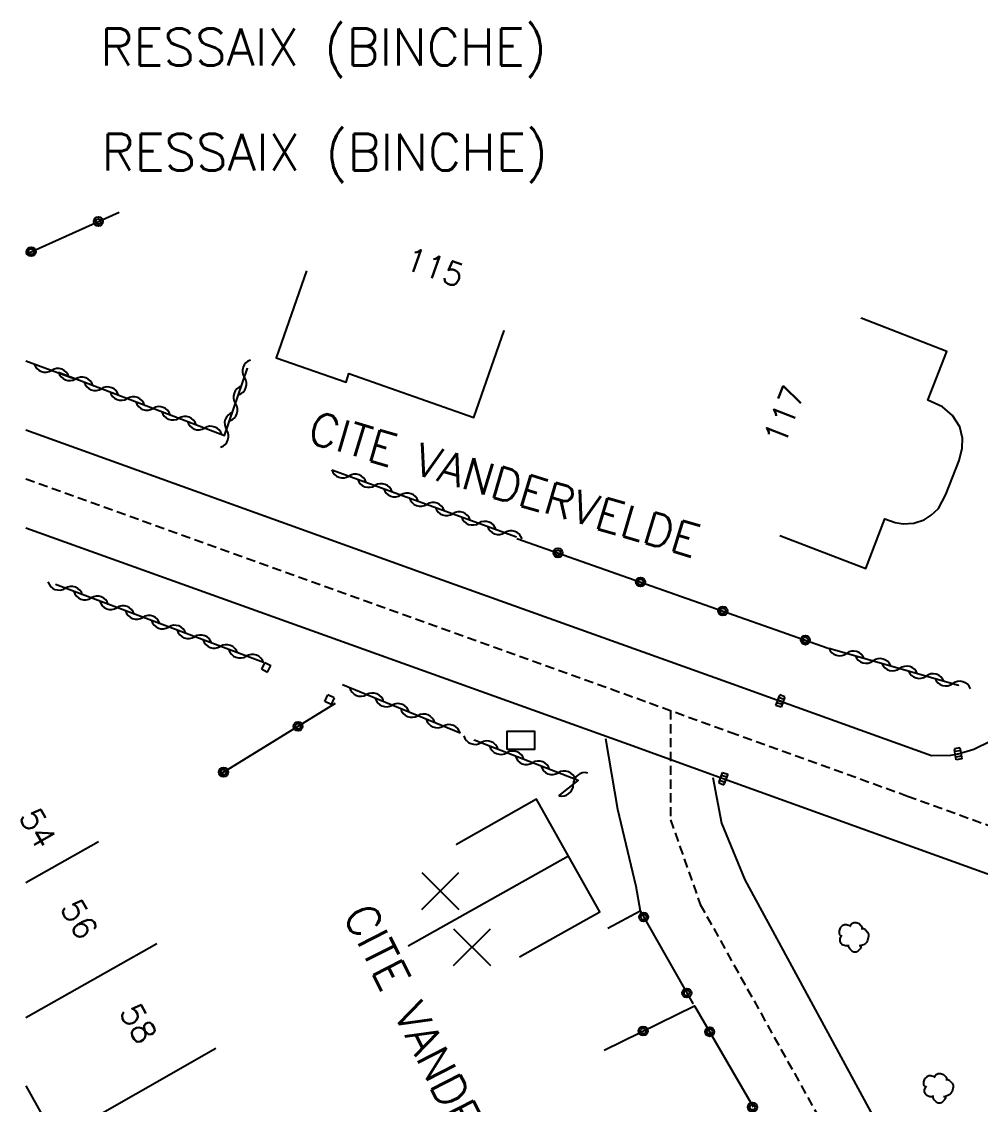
# Model space of a CAD drawing. Header units: millimetres. Extents: x 138000 to 139000, y 124000 to 124998.
# Drawn here: x 137999.8 to 138051.9, y 124695.6 to 124754.4 of the extents above; entities that cross this region are included whole.
import ezdxf
from ezdxf.enums import TextEntityAlignment as Align

# ---------------------------------------------------------------- set-up
doc = ezdxf.new("R2010")
doc.units = ezdxf.units.MM
doc.linetypes.add('DASHED', pattern=[0.75, 0.5, -0.25])
doc.layers.get('0').update_dxf_attribs({"linetype": 'CONTINUOUS'})
for name, color, linetype in [('W0001', 6, 'DASHED'), ('W0008', 7, 'CONTINUOUS'), ('W0100', 7, 'CONTINUOUS'), ('W0112', 1, 'DASHED'), ('W0300', 7, 'CONTINUOUS'), ('W0310', 3, 'CONTINUOUS'), ('W0322', 7, 'CONTINUOUS'), ('W0400', 7, 'CONTINUOUS'), ('W0980', 7, 'CONTINUOUS'), ('W0989', 7, 'CONTINUOUS'), ('W0991', 7, 'CONTINUOUS'), ('W1102', 7, 'CONTINUOUS'), ('W1471', 7, 'CONTINUOUS')]:
    doc.layers.add(name, color=color, linetype=linetype)
doc.styles.get("Standard").update_dxf_attribs({"font": 'romans.shx', "width": 0.85})

# ---------------------------------------------------------------- blocks, each defined once
blk = doc.blocks.new('t991o')
at = {"color": 0, "linetype": 'Continuous'}
for p, q in [((-1, 1), (1, -1)), ((-1, -1), (1, 1))]:
    blk.add_line(p, q, dxfattribs=at)
blk = doc.blocks.new('T1471')
at = {"color": 0, "linetype": 'Continuous', "flags": 128}
blk.add_lwpolyline([(-0.75, -0.5), (-0.75, 0.5), (0.75, 0.5), (0.75, -0.5), (-0.75, -0.5)], dxfattribs=at)
blk = doc.blocks.new('T400')
for p, q in [((-0.15, 0.3), (0.15, 0.3)), ((-0.15, -0.25), (-0.15, 0.3)), ((-0.15, 0.15), (0.15, 0.15)), ((-0.15, 0), (0.15, 0)), ((0.15, 0.3), (0.15, -0.25)), ((-0.15, -0.15), (0.15, -0.15)), ((-0.15, -0.25), (-0.15, -0.3)), ((-0.15, -0.3), (0.15, -0.3)), ((0.15, -0.3), (0.15, -0.25))]:
    blk.add_line(p, q)
blk = doc.blocks.new('T300')
for p, q in [((-0.686, 0.629), (-0.8, 0.514)), ((-0.571, 0.686), (-0.686, 0.629)), ((-0.457, 0.686), (-0.571, 0.686)), ((-0.286, 0.629), (-0.457, 0.686)), ((-0.286, 0.629), (-0.171, 0.743)), ((-0.229, 0.571), (-0.286, 0.629)), ((-0.171, 0.743), (-0.057, 0.8)), ((-0.057, 0.8), (0.057, 0.8)), ((0.057, 0.8), (0.229, 0.743)), ((0.229, 0.743), (0.343, 0.629)), ((0.343, 0.629), (0.4, 0.514)), ((-0.8, 0.514), (-0.857, 0.343)), ((-0.857, 0.343), (-0.857, 0.171)), ((-0.857, 0.171), (-0.743, 0.057)), ((-0.8, -0.057), (-0.743, 0.057)), ((-0.743, 0.057), (-0.686, 0.114)), ((0.457, 0.457), (0.343, 0.457)), ((0.4, 0.514), (0.4, 0.457)), ((0.571, 0.4), (0.457, 0.457)), ((0.571, 0.4), (0.686, 0.286)), ((0.686, 0.286), (0.743, 0.171)), ((0.743, 0.057), (0.686, -0.171)), ((0.743, 0.171), (0.743, 0.057)), ((-0.8, -0.171), (-0.8, -0.057)), ((-0.8, -0.229), (-0.8, -0.171)), ((-0.743, -0.343), (-0.8, -0.229)), ((-0.686, -0.4), (-0.743, -0.343)), ((-0.514, -0.457), (-0.686, -0.4)), ((-0.4, -0.457), (-0.514, -0.457)), ((-0.4, -0.457), (-0.343, -0.457)), ((-0.343, -0.457), (-0.343, -0.4)), ((-0.343, -0.514), (-0.343, -0.457)), ((-0.286, -0.629), (-0.343, -0.514)), ((0.286, -0.457), (0.229, -0.457)), ((0.457, -0.4), (0.286, -0.457)), ((0.343, -0.514), (0.286, -0.629)), ((0.343, -0.514), (0.343, -0.457)), ((0.571, -0.343), (0.457, -0.4)), ((0.629, -0.286), (0.571, -0.343)), ((0.686, -0.171), (0.629, -0.286)), ((-0.171, -0.743), (-0.286, -0.629)), ((-0.057, -0.8), (-0.171, -0.743)), ((0.057, -0.8), (-0.057, -0.8)), ((0.171, -0.743), (0.057, -0.8)), ((0.229, -0.686), (0.171, -0.743)), ((0.286, -0.629), (0.229, -0.686))]:
    blk.add_line(p, q)
blk = doc.blocks.new('t322o')
at = {"color": 0, "linetype": 'Continuous'}
for radius in [0.25, 0.15]:
    blk.add_circle((0, 0), radius, dxfattribs=at)
blk = doc.blocks.new('t310o')
at = {"color": 0, "linetype": 'Continuous'}
for centre, start, end in [((-0.5, 0.375), 216.8699, 323.1304), ((0.5, -0.375), 36.8699, 143.1303)]:
    blk.add_arc(centre, 0.625, start, end, dxfattribs=at)

msp = doc.modelspace()

# ---------------------------------------------------------------- linework, layer by layer
at = {"layer": 'W0001'}
for points in [[(138000, 124729.581), (138031.782, 124718.165), (138038.278, 124715.826), (138047.916, 124712.346), (138056.76, 124709.139), (138064.986, 124706.237), (138079.282, 124701.084), (138086.744, 124698.424), (138093.612, 124695.848), (138098.185, 124693.524), (138101.514, 124691.212), (138104.78, 124687.983), (138107.676, 124683.211)], [(138035.03, 124716.996), (138035.03, 124711.058), (138036.647, 124706.46), (138046.602, 124688.608), (138055.819, 124672.21), (138061.816, 124663.155), (138076.523, 124637.456), (138085.3, 124622.886)]]:
    msp.add_lwpolyline(points, dxfattribs=at)
at = {"layer": 'W0008'}
for points in [[(138000, 124732.245), (138022.376, 124724.178), (138038.405, 124718.448), (138041.004, 124717.503), (138049.207, 124714.542), (138050.265, 124714.572), (138050.658, 124714.637), (138051.509, 124714.891), (138052.44, 124715.338)], [(138000, 124726.915), (138032.749, 124715.167), (138037.894, 124713.297), (138053.521, 124707.665), (138072.517, 124700.866), (138083.671, 124696.846), (138087.331, 124695.57), (138090.479, 124694.414), (138093.709, 124693.069), (138096.385, 124691.688), (138098.944, 124690.01), (138101.347, 124688.068), (138102.717, 124686.519), (138103.832, 124684.812), (138105.514, 124682.003)], [(138031.507, 124715.473), (138032.15, 124711.628), (138033.148, 124707.456), (138033.382, 124706.112)], [(138037.325, 124713.352), (138037.799, 124710.879), (138039.071, 124707.79), (138046.956, 124693.277), (138058.294, 124673.041), (138059.26, 124673.512)]]:
    msp.add_lwpolyline(points, dxfattribs=at)
at = {"layer": 'W0100'}
for points in [[(138015.261, 124740.871), (138013.609, 124736.152), (138017.401, 124734.824), (138017.558, 124735.298), (138024.339, 124732.913), (138025.998, 124737.63), (138025.998, 124737.63), (138025.998, 124737.63), (138025.998, 124737.63), (138025.998, 124737.63), (138025.998, 124737.63), (138025.998, 124737.63), (138025.998, 124737.63), (138025.998, 124737.63), (138025.998, 124737.63), (138025.998, 124737.63), (138025.998, 124737.63), (138025.998, 124737.63), (138025.998, 124737.63), (138025.998, 124737.63), (138025.998, 124737.63), (138025.998, 124737.63), (138025.998, 124737.63), (138025.998, 124737.63), (138025.998, 124737.63), (138025.998, 124737.63), (138025.998, 124737.63), (138025.998, 124737.63), (138025.998, 124737.63), (138025.998, 124737.63), (138025.998, 124737.63), (138025.998, 124737.63), (138025.998, 124737.63), (138025.998, 124737.63), (138025.998, 124737.63), (138025.998, 124737.63), (138025.998, 124737.63), (138025.998, 124737.63), (138025.998, 124737.63), (138025.998, 124737.63), (138025.998, 124737.63), (138025.998, 124737.63), (138025.998, 124737.63), (138025.998, 124737.63), (138025.998, 124737.63), (138025.998, 124737.63), (138025.998, 124737.63), (138025.998, 124737.63), (138025.998, 124737.63), (138025.998, 124737.63), (138025.998, 124737.63), (138025.998, 124737.63), (138025.998, 124737.63), (138025.998, 124737.63), (138025.998, 124737.63), (138025.998, 124737.63), (138025.998, 124737.63), (138025.998, 124737.63), (138025.998, 124737.63), (138025.998, 124737.63), (138025.998, 124737.63), (138025.998, 124737.63), (138025.998, 124737.63), (138025.998, 124737.63), (138025.998, 124737.63), (138025.998, 124737.63), (138025.998, 124737.63), (138025.998, 124737.63), (138025.998, 124737.63), (138025.998, 124737.63), (138025.998, 124737.63), (138025.998, 124737.63), (138025.998, 124737.63), (138025.998, 124737.63), (138025.998, 124737.63), (138025.998, 124737.63), (138025.998, 124737.63), (138025.998, 124737.63), (138025.998, 124737.63), (138025.998, 124737.63), (138025.998, 124737.63), (138025.998, 124737.63), (138025.998, 124737.63), (138025.998, 124737.63), (138025.998, 124737.63), (138025.998, 124737.63), (138025.998, 124737.63), (138025.998, 124737.63), (138025.998, 124737.63), (138025.998, 124737.63), (138025.998, 124737.63), (138025.998, 124737.63), (138025.998, 124737.63), (138025.998, 124737.63), (138025.998, 124737.63), (138025.998, 124737.63), (138025.998, 124737.63), (138025.998, 124737.63), (138025.998, 124737.63), (138025.998, 124737.63), (138025.998, 124737.63), (138025.998, 124737.63), (138025.998, 124737.63), (138025.998, 124737.63), (138025.998, 124737.63), (138025.998, 124737.63), (138025.998, 124737.63), (138025.998, 124737.63), (138025.998, 124737.63), (138025.998, 124737.63), (138025.998, 124737.63), (138025.998, 124737.63), (138025.998, 124737.63), (138025.998, 124737.63), (138025.998, 124737.63), (138025.998, 124737.63), (138025.998, 124737.63), (138025.998, 124737.63), (138025.998, 124737.63), (138025.998, 124737.63)], [(138040.971, 124726.503), (138045.637, 124724.706), (138046.677, 124727.405), (138047.231, 124727.213), (138047.666, 124727.139), (138048.244, 124727.173), (138048.808, 124727.352), (138049.202, 124727.612), (138049.593, 124727.968), (138049.986, 124728.721), (138050.708, 124730.577), (138050.884, 124731.244), (138050.896, 124731.782), (138050.755, 124732.397), (138050.36, 124733.016), (138049.814, 124733.486), (138049.02, 124733.841), (138050.048, 124736.492), (138045.386, 124738.3), (138045.386, 124738.3), (138045.386, 124738.3), (138045.386, 124738.3), (138045.386, 124738.3), (138045.386, 124738.3), (138045.386, 124738.3), (138045.386, 124738.3), (138045.386, 124738.3), (138045.386, 124738.3), (138045.386, 124738.3), (138045.386, 124738.3), (138045.386, 124738.3), (138045.386, 124738.3), (138045.386, 124738.3), (138045.386, 124738.3), (138045.386, 124738.3), (138045.386, 124738.3), (138045.386, 124738.3), (138045.386, 124738.3), (138045.386, 124738.3), (138045.386, 124738.3), (138045.386, 124738.3), (138045.386, 124738.3), (138045.386, 124738.3), (138045.386, 124738.3), (138045.386, 124738.3), (138045.386, 124738.3), (138045.386, 124738.3), (138045.386, 124738.3), (138045.386, 124738.3), (138045.386, 124738.3), (138045.386, 124738.3), (138045.386, 124738.3), (138045.386, 124738.3), (138045.386, 124738.3), (138045.386, 124738.3), (138045.386, 124738.3), (138045.386, 124738.3), (138045.386, 124738.3), (138045.386, 124738.3), (138045.386, 124738.3), (138045.386, 124738.3), (138045.386, 124738.3), (138045.386, 124738.3), (138045.386, 124738.3), (138045.386, 124738.3), (138045.386, 124738.3), (138045.386, 124738.3), (138045.386, 124738.3), (138045.386, 124738.3), (138045.386, 124738.3), (138045.386, 124738.3), (138045.386, 124738.3), (138045.386, 124738.3), (138045.386, 124738.3), (138045.386, 124738.3), (138045.386, 124738.3), (138045.386, 124738.3), (138045.386, 124738.3), (138045.386, 124738.3), (138045.386, 124738.3), (138045.386, 124738.3), (138045.386, 124738.3), (138045.386, 124738.3), (138045.386, 124738.3), (138045.386, 124738.3), (138045.386, 124738.3), (138045.386, 124738.3), (138045.386, 124738.3), (138045.386, 124738.3), (138045.386, 124738.3), (138045.386, 124738.3), (138045.386, 124738.3), (138045.386, 124738.3), (138045.386, 124738.3), (138045.386, 124738.3), (138045.386, 124738.3), (138045.386, 124738.3), (138045.386, 124738.3), (138045.386, 124738.3), (138045.386, 124738.3), (138045.386, 124738.3), (138045.386, 124738.3), (138045.386, 124738.3), (138045.386, 124738.3), (138045.386, 124738.3), (138045.386, 124738.3), (138045.386, 124738.3), (138045.386, 124738.3), (138045.386, 124738.3), (138045.386, 124738.3), (138045.386, 124738.3), (138045.386, 124738.3), (138045.386, 124738.3), (138045.386, 124738.3), (138045.386, 124738.3), (138045.386, 124738.3), (138045.386, 124738.3), (138045.386, 124738.3), (138045.386, 124738.3), (138045.386, 124738.3)], [(138026.834, 124703.614), (138031.193, 124706.064), (138029.495, 124709.085), (138027.754, 124712.172), (138023.399, 124709.716), (138023.399, 124709.716), (138023.399, 124709.716), (138023.399, 124709.716), (138023.399, 124709.716), (138023.399, 124709.716), (138023.399, 124709.716), (138023.399, 124709.716), (138023.399, 124709.716), (138023.399, 124709.716), (138023.399, 124709.716), (138023.399, 124709.716), (138023.399, 124709.716), (138023.399, 124709.716), (138023.399, 124709.716), (138023.399, 124709.716), (138023.399, 124709.716), (138023.399, 124709.716), (138023.399, 124709.716), (138023.399, 124709.716), (138023.399, 124709.716), (138023.399, 124709.716), (138023.399, 124709.716), (138023.399, 124709.716), (138023.399, 124709.716), (138023.399, 124709.716), (138023.399, 124709.716), (138023.399, 124709.716), (138023.399, 124709.716), (138023.399, 124709.716), (138023.399, 124709.716), (138023.399, 124709.716), (138023.399, 124709.716), (138023.399, 124709.716), (138023.399, 124709.716), (138023.399, 124709.716), (138023.399, 124709.716), (138023.399, 124709.716), (138023.399, 124709.716), (138023.399, 124709.716), (138023.399, 124709.716), (138023.399, 124709.716), (138023.399, 124709.716), (138023.399, 124709.716), (138023.399, 124709.716), (138023.399, 124709.716), (138023.399, 124709.716), (138023.399, 124709.716), (138023.399, 124709.716), (138023.399, 124709.716), (138023.399, 124709.716), (138023.399, 124709.716), (138023.399, 124709.716), (138023.399, 124709.716), (138023.399, 124709.716), (138023.399, 124709.716), (138023.399, 124709.716), (138023.399, 124709.716), (138023.399, 124709.716), (138023.399, 124709.716), (138023.399, 124709.716), (138023.399, 124709.716), (138023.399, 124709.716), (138023.399, 124709.716), (138023.399, 124709.716), (138023.399, 124709.716), (138023.399, 124709.716), (138023.399, 124709.716), (138023.399, 124709.716), (138023.399, 124709.716), (138023.399, 124709.716), (138023.399, 124709.716), (138023.399, 124709.716), (138023.399, 124709.716), (138023.399, 124709.716), (138023.399, 124709.716), (138023.399, 124709.716), (138023.399, 124709.716), (138023.399, 124709.716), (138023.399, 124709.716), (138023.399, 124709.716), (138023.399, 124709.716), (138023.399, 124709.716), (138023.399, 124709.716), (138023.399, 124709.716), (138023.399, 124709.716), (138023.399, 124709.716), (138023.399, 124709.716), (138023.399, 124709.716), (138023.399, 124709.716), (138023.399, 124709.716), (138023.399, 124709.716), (138023.399, 124709.716), (138023.399, 124709.716), (138023.399, 124709.716), (138023.399, 124709.716), (138023.399, 124709.716), (138023.399, 124709.716), (138023.399, 124709.716), (138023.399, 124709.716), (138023.399, 124709.716), (138023.399, 124709.716), (138023.399, 124709.716), (138023.399, 124709.716), (138023.399, 124709.716), (138023.399, 124709.716), (138023.399, 124709.716), (138023.399, 124709.716), (138023.399, 124709.716), (138023.399, 124709.716), (138023.399, 124709.716), (138023.399, 124709.716), (138023.399, 124709.716), (138023.399, 124709.716), (138023.399, 124709.716), (138023.399, 124709.716)]]:
    msp.add_lwpolyline(points, dxfattribs=at)
at = {"layer": 'W0100', "flags": 128}
msp.add_lwpolyline([(138000, 124696.602), (138001.639, 124693.699), (138004.936, 124687.916), (138009.28, 124690.392)], dxfattribs=at)
at = {"layer": 'W0112'}
for points in [[(138012.983, 124719.607), (138012.801, 124719.251), (138013.132, 124719.081), (138013.314, 124719.438), (138013.314, 124719.438), (138013.314, 124719.438), (138013.314, 124719.438), (138013.314, 124719.438), (138013.314, 124719.438), (138013.314, 124719.438), (138013.314, 124719.438), (138013.314, 124719.438), (138013.314, 124719.438), (138013.314, 124719.438), (138013.314, 124719.438), (138013.314, 124719.438), (138013.314, 124719.438), (138013.314, 124719.438), (138013.314, 124719.438), (138013.314, 124719.438), (138013.314, 124719.438), (138013.314, 124719.438), (138013.314, 124719.438), (138013.314, 124719.438), (138013.314, 124719.438), (138013.314, 124719.438), (138013.314, 124719.438), (138013.314, 124719.438), (138013.314, 124719.438), (138013.314, 124719.438), (138013.314, 124719.438), (138013.314, 124719.438), (138013.314, 124719.438), (138013.314, 124719.438), (138013.314, 124719.438), (138013.314, 124719.438), (138013.314, 124719.438), (138013.314, 124719.438), (138013.314, 124719.438), (138013.314, 124719.438), (138013.314, 124719.438), (138013.314, 124719.438), (138013.314, 124719.438), (138013.314, 124719.438), (138013.314, 124719.438), (138013.314, 124719.438), (138013.314, 124719.438), (138013.314, 124719.438), (138013.314, 124719.438), (138013.314, 124719.438), (138013.314, 124719.438), (138013.314, 124719.438), (138013.314, 124719.438), (138013.314, 124719.438), (138013.314, 124719.438), (138013.314, 124719.438), (138013.314, 124719.438), (138013.314, 124719.438), (138013.314, 124719.438), (138013.314, 124719.438), (138013.314, 124719.438), (138013.314, 124719.438), (138013.314, 124719.438), (138013.314, 124719.438), (138013.314, 124719.438), (138013.314, 124719.438), (138013.314, 124719.438), (138013.314, 124719.438), (138013.314, 124719.438), (138013.314, 124719.438), (138013.314, 124719.438), (138013.314, 124719.438), (138013.314, 124719.438), (138013.314, 124719.438), (138013.314, 124719.438), (138013.314, 124719.438), (138013.314, 124719.438), (138013.314, 124719.438), (138013.314, 124719.438), (138013.314, 124719.438), (138013.314, 124719.438), (138013.314, 124719.438), (138013.314, 124719.438), (138013.314, 124719.438), (138013.314, 124719.438), (138013.314, 124719.438), (138013.314, 124719.438), (138013.314, 124719.438), (138013.314, 124719.438), (138013.314, 124719.438), (138013.314, 124719.438), (138013.314, 124719.438), (138013.314, 124719.438), (138013.314, 124719.438), (138013.314, 124719.438), (138013.314, 124719.438), (138013.314, 124719.438), (138013.314, 124719.438), (138013.314, 124719.438), (138013.314, 124719.438), (138013.314, 124719.438), (138013.314, 124719.438), (138013.314, 124719.438), (138013.314, 124719.438), (138013.314, 124719.438), (138013.314, 124719.438), (138013.314, 124719.438), (138013.314, 124719.438), (138013.314, 124719.438), (138013.314, 124719.438), (138013.314, 124719.438), (138013.314, 124719.438), (138013.314, 124719.438), (138013.314, 124719.438), (138013.314, 124719.438), (138013.314, 124719.438), (138013.314, 124719.438), (138013.314, 124719.438), (138013.314, 124719.438), (138013.314, 124719.438)], [(138012.983, 124719.607), (138013.314, 124719.438), (138013.314, 124719.438), (138013.314, 124719.438), (138013.314, 124719.438), (138013.314, 124719.438), (138013.314, 124719.438), (138013.314, 124719.438), (138013.314, 124719.438), (138013.314, 124719.438), (138013.314, 124719.438), (138013.314, 124719.438), (138013.314, 124719.438), (138013.314, 124719.438), (138013.314, 124719.438), (138013.314, 124719.438), (138013.314, 124719.438), (138013.314, 124719.438), (138013.314, 124719.438), (138013.314, 124719.438), (138013.314, 124719.438), (138013.314, 124719.438), (138013.314, 124719.438), (138013.314, 124719.438), (138013.314, 124719.438), (138013.314, 124719.438), (138013.314, 124719.438), (138013.314, 124719.438), (138013.314, 124719.438), (138013.314, 124719.438), (138013.314, 124719.438), (138013.314, 124719.438), (138013.314, 124719.438), (138013.314, 124719.438), (138013.314, 124719.438), (138013.314, 124719.438), (138013.314, 124719.438), (138013.314, 124719.438), (138013.314, 124719.438), (138013.314, 124719.438), (138013.314, 124719.438), (138013.314, 124719.438), (138013.314, 124719.438), (138013.314, 124719.438), (138013.314, 124719.438), (138013.314, 124719.438), (138013.314, 124719.438), (138013.314, 124719.438), (138013.314, 124719.438), (138013.314, 124719.438), (138013.314, 124719.438), (138013.314, 124719.438), (138013.314, 124719.438), (138013.314, 124719.438), (138013.314, 124719.438), (138013.314, 124719.438), (138013.314, 124719.438), (138013.314, 124719.438), (138013.314, 124719.438), (138013.314, 124719.438), (138013.314, 124719.438), (138013.314, 124719.438), (138013.314, 124719.438), (138013.314, 124719.438), (138013.314, 124719.438), (138013.314, 124719.438), (138013.314, 124719.438), (138013.314, 124719.438), (138013.314, 124719.438), (138013.314, 124719.438), (138013.314, 124719.438), (138013.314, 124719.438), (138013.314, 124719.438), (138013.314, 124719.438), (138013.314, 124719.438), (138013.314, 124719.438), (138013.314, 124719.438), (138013.314, 124719.438), (138013.314, 124719.438), (138013.314, 124719.438), (138013.314, 124719.438), (138013.314, 124719.438), (138013.314, 124719.438), (138013.314, 124719.438), (138013.314, 124719.438), (138013.314, 124719.438), (138013.314, 124719.438), (138013.314, 124719.438), (138013.314, 124719.438), (138013.314, 124719.438), (138013.314, 124719.438), (138013.314, 124719.438), (138013.314, 124719.438), (138013.314, 124719.438), (138013.314, 124719.438), (138013.314, 124719.438), (138013.314, 124719.438), (138013.314, 124719.438), (138013.314, 124719.438), (138013.314, 124719.438), (138013.314, 124719.438), (138013.314, 124719.438), (138013.314, 124719.438), (138013.314, 124719.438), (138013.314, 124719.438), (138013.314, 124719.438), (138013.314, 124719.438), (138013.314, 124719.438), (138013.314, 124719.438), (138013.314, 124719.438), (138013.314, 124719.438), (138013.314, 124719.438), (138013.314, 124719.438), (138013.314, 124719.438), (138013.314, 124719.438), (138013.314, 124719.438), (138013.314, 124719.438), (138013.314, 124719.438), (138013.314, 124719.438), (138013.314, 124719.438)], [(138016.764, 124717.68), (138016.593, 124717.318), (138016.25, 124717.48), (138016.421, 124717.842), (138016.421, 124717.842), (138016.421, 124717.842), (138016.421, 124717.842), (138016.421, 124717.842), (138016.421, 124717.842), (138016.421, 124717.842), (138016.421, 124717.842), (138016.421, 124717.842), (138016.421, 124717.842), (138016.421, 124717.842), (138016.421, 124717.842), (138016.421, 124717.842), (138016.421, 124717.842), (138016.421, 124717.842), (138016.421, 124717.842), (138016.421, 124717.842), (138016.421, 124717.842), (138016.421, 124717.842), (138016.421, 124717.842), (138016.421, 124717.842), (138016.421, 124717.842), (138016.421, 124717.842), (138016.421, 124717.842), (138016.421, 124717.842), (138016.421, 124717.842), (138016.421, 124717.842), (138016.421, 124717.842), (138016.421, 124717.842), (138016.421, 124717.842), (138016.421, 124717.842), (138016.421, 124717.842), (138016.421, 124717.842), (138016.421, 124717.842), (138016.421, 124717.842), (138016.421, 124717.842), (138016.421, 124717.842), (138016.421, 124717.842), (138016.421, 124717.842), (138016.421, 124717.842), (138016.421, 124717.842), (138016.421, 124717.842), (138016.421, 124717.842), (138016.421, 124717.842), (138016.421, 124717.842), (138016.421, 124717.842), (138016.421, 124717.842), (138016.421, 124717.842), (138016.421, 124717.842), (138016.421, 124717.842), (138016.421, 124717.842), (138016.421, 124717.842), (138016.421, 124717.842), (138016.421, 124717.842), (138016.421, 124717.842), (138016.421, 124717.842), (138016.421, 124717.842), (138016.421, 124717.842), (138016.421, 124717.842), (138016.421, 124717.842), (138016.421, 124717.842), (138016.421, 124717.842), (138016.421, 124717.842), (138016.421, 124717.842), (138016.421, 124717.842), (138016.421, 124717.842), (138016.421, 124717.842), (138016.421, 124717.842), (138016.421, 124717.842), (138016.421, 124717.842), (138016.421, 124717.842), (138016.421, 124717.842), (138016.421, 124717.842), (138016.421, 124717.842), (138016.421, 124717.842), (138016.421, 124717.842), (138016.421, 124717.842), (138016.421, 124717.842), (138016.421, 124717.842), (138016.421, 124717.842), (138016.421, 124717.842), (138016.421, 124717.842), (138016.421, 124717.842), (138016.421, 124717.842), (138016.421, 124717.842), (138016.421, 124717.842), (138016.421, 124717.842), (138016.421, 124717.842), (138016.421, 124717.842), (138016.421, 124717.842), (138016.421, 124717.842), (138016.421, 124717.842), (138016.421, 124717.842), (138016.421, 124717.842), (138016.421, 124717.842), (138016.421, 124717.842), (138016.421, 124717.842), (138016.421, 124717.842), (138016.421, 124717.842), (138016.421, 124717.842), (138016.421, 124717.842), (138016.421, 124717.842), (138016.421, 124717.842), (138016.421, 124717.842), (138016.421, 124717.842), (138016.421, 124717.842), (138016.421, 124717.842), (138016.421, 124717.842), (138016.421, 124717.842), (138016.421, 124717.842), (138016.421, 124717.842), (138016.421, 124717.842), (138016.421, 124717.842), (138016.421, 124717.842), (138016.421, 124717.842), (138016.421, 124717.842), (138016.421, 124717.842)], [(138016.764, 124717.68), (138016.421, 124717.842), (138016.421, 124717.842), (138016.421, 124717.842), (138016.421, 124717.842), (138016.421, 124717.842), (138016.421, 124717.842), (138016.421, 124717.842), (138016.421, 124717.842), (138016.421, 124717.842), (138016.421, 124717.842), (138016.421, 124717.842), (138016.421, 124717.842), (138016.421, 124717.842), (138016.421, 124717.842), (138016.421, 124717.842), (138016.421, 124717.842), (138016.421, 124717.842), (138016.421, 124717.842), (138016.421, 124717.842), (138016.421, 124717.842), (138016.421, 124717.842), (138016.421, 124717.842), (138016.421, 124717.842), (138016.421, 124717.842), (138016.421, 124717.842), (138016.421, 124717.842), (138016.421, 124717.842), (138016.421, 124717.842), (138016.421, 124717.842), (138016.421, 124717.842), (138016.421, 124717.842), (138016.421, 124717.842), (138016.421, 124717.842), (138016.421, 124717.842), (138016.421, 124717.842), (138016.421, 124717.842), (138016.421, 124717.842), (138016.421, 124717.842), (138016.421, 124717.842), (138016.421, 124717.842), (138016.421, 124717.842), (138016.421, 124717.842), (138016.421, 124717.842), (138016.421, 124717.842), (138016.421, 124717.842), (138016.421, 124717.842), (138016.421, 124717.842), (138016.421, 124717.842), (138016.421, 124717.842), (138016.421, 124717.842), (138016.421, 124717.842), (138016.421, 124717.842), (138016.421, 124717.842), (138016.421, 124717.842), (138016.421, 124717.842), (138016.421, 124717.842), (138016.421, 124717.842), (138016.421, 124717.842), (138016.421, 124717.842), (138016.421, 124717.842), (138016.421, 124717.842), (138016.421, 124717.842), (138016.421, 124717.842), (138016.421, 124717.842), (138016.421, 124717.842), (138016.421, 124717.842), (138016.421, 124717.842), (138016.421, 124717.842), (138016.421, 124717.842), (138016.421, 124717.842), (138016.421, 124717.842), (138016.421, 124717.842), (138016.421, 124717.842), (138016.421, 124717.842), (138016.421, 124717.842), (138016.421, 124717.842), (138016.421, 124717.842), (138016.421, 124717.842), (138016.421, 124717.842), (138016.421, 124717.842), (138016.421, 124717.842), (138016.421, 124717.842), (138016.421, 124717.842), (138016.421, 124717.842), (138016.421, 124717.842), (138016.421, 124717.842), (138016.421, 124717.842), (138016.421, 124717.842), (138016.421, 124717.842), (138016.421, 124717.842), (138016.421, 124717.842), (138016.421, 124717.842), (138016.421, 124717.842), (138016.421, 124717.842), (138016.421, 124717.842), (138016.421, 124717.842), (138016.421, 124717.842), (138016.421, 124717.842), (138016.421, 124717.842), (138016.421, 124717.842), (138016.421, 124717.842), (138016.421, 124717.842), (138016.421, 124717.842), (138016.421, 124717.842), (138016.421, 124717.842), (138016.421, 124717.842), (138016.421, 124717.842), (138016.421, 124717.842), (138016.421, 124717.842), (138016.421, 124717.842), (138016.421, 124717.842), (138016.421, 124717.842), (138016.421, 124717.842), (138016.421, 124717.842), (138016.421, 124717.842), (138016.421, 124717.842), (138016.421, 124717.842), (138016.421, 124717.842), (138016.421, 124717.842)]]:
    msp.add_lwpolyline(points, dxfattribs=at)
at = {"layer": 'W0310', "flags": 128}
msp.add_lwpolyline([(138000, 124735.984), (138002.604, 124735.025)], dxfattribs=at)
at = {"layer": 'W0310'}
for points in [[(138001.777, 124735.363), (138010.803, 124731.922), (138012.054, 124735.585), (138012.054, 124735.585), (138012.054, 124735.585), (138012.054, 124735.585), (138012.054, 124735.585), (138012.054, 124735.585), (138012.054, 124735.585), (138012.054, 124735.585), (138012.054, 124735.585), (138012.054, 124735.585), (138012.054, 124735.585), (138012.054, 124735.585), (138012.054, 124735.585), (138012.054, 124735.585), (138012.054, 124735.585), (138012.054, 124735.585), (138012.054, 124735.585), (138012.054, 124735.585), (138012.054, 124735.585), (138012.054, 124735.585), (138012.054, 124735.585), (138012.054, 124735.585), (138012.054, 124735.585), (138012.054, 124735.585), (138012.054, 124735.585), (138012.054, 124735.585), (138012.054, 124735.585), (138012.054, 124735.585), (138012.054, 124735.585), (138012.054, 124735.585), (138012.054, 124735.585), (138012.054, 124735.585), (138012.054, 124735.585), (138012.054, 124735.585), (138012.054, 124735.585), (138012.054, 124735.585), (138012.054, 124735.585), (138012.054, 124735.585), (138012.054, 124735.585), (138012.054, 124735.585), (138012.054, 124735.585), (138012.054, 124735.585), (138012.054, 124735.585), (138012.054, 124735.585), (138012.054, 124735.585), (138012.054, 124735.585), (138012.054, 124735.585), (138012.054, 124735.585), (138012.054, 124735.585), (138012.054, 124735.585), (138012.054, 124735.585), (138012.054, 124735.585), (138012.054, 124735.585), (138012.054, 124735.585), (138012.054, 124735.585), (138012.054, 124735.585), (138012.054, 124735.585), (138012.054, 124735.585), (138012.054, 124735.585), (138012.054, 124735.585), (138012.054, 124735.585), (138012.054, 124735.585), (138012.054, 124735.585), (138012.054, 124735.585), (138012.054, 124735.585), (138012.054, 124735.585), (138012.054, 124735.585), (138012.054, 124735.585), (138012.054, 124735.585), (138012.054, 124735.585), (138012.054, 124735.585), (138012.054, 124735.585), (138012.054, 124735.585), (138012.054, 124735.585), (138012.054, 124735.585), (138012.054, 124735.585), (138012.054, 124735.585), (138012.054, 124735.585), (138012.054, 124735.585), (138012.054, 124735.585), (138012.054, 124735.585), (138012.054, 124735.585), (138012.054, 124735.585), (138012.054, 124735.585), (138012.054, 124735.585), (138012.054, 124735.585), (138012.054, 124735.585), (138012.054, 124735.585), (138012.054, 124735.585), (138012.054, 124735.585), (138012.054, 124735.585), (138012.054, 124735.585), (138012.054, 124735.585), (138012.054, 124735.585), (138012.054, 124735.585), (138012.054, 124735.585), (138012.054, 124735.585), (138012.054, 124735.585), (138012.054, 124735.585)], [(138012.054, 124735.585), (138012.054, 124735.585), (138012.054, 124735.585), (138012.054, 124735.585), (138012.054, 124735.585), (138012.054, 124735.585), (138012.054, 124735.585), (138012.054, 124735.585), (138012.054, 124735.585), (138012.054, 124735.585), (138012.054, 124735.585), (138012.054, 124735.585), (138012.054, 124735.585), (138012.054, 124735.585), (138012.054, 124735.585), (138012.054, 124735.585), (138012.054, 124735.585), (138012.054, 124735.585), (138012.054, 124735.585), (138012.054, 124735.585)], [(138016.623, 124730.066), (138026.661, 124726.424)], [(138012.912, 124719.593), (138012.912, 124719.593), (138012.912, 124719.593), (138012.912, 124719.593), (138012.912, 124719.593), (138012.912, 124719.593), (138012.912, 124719.593), (138012.912, 124719.593), (138012.912, 124719.593), (138012.912, 124719.593), (138012.912, 124719.593), (138012.912, 124719.593), (138012.912, 124719.593), (138012.912, 124719.593), (138012.912, 124719.593), (138012.912, 124719.593), (138012.912, 124719.593), (138012.912, 124719.593), (138012.912, 124719.593), (138001.608, 124723.835)], [(138043.632, 124720.372), (138050.67, 124718.366), (138050.67, 124718.366), (138050.67, 124718.366), (138050.67, 124718.366), (138050.67, 124718.366), (138050.67, 124718.366), (138050.67, 124718.366), (138050.67, 124718.366), (138050.67, 124718.366), (138050.67, 124718.366), (138050.67, 124718.366), (138050.67, 124718.366), (138050.67, 124718.366), (138050.67, 124718.366), (138050.67, 124718.366), (138050.67, 124718.366), (138050.67, 124718.366), (138050.67, 124718.366), (138050.67, 124718.366), (138050.67, 124718.366), (138050.67, 124718.366), (138050.67, 124718.366), (138050.67, 124718.366), (138050.67, 124718.366), (138050.67, 124718.366), (138050.67, 124718.366), (138050.67, 124718.366), (138050.67, 124718.366), (138050.67, 124718.366), (138050.67, 124718.366), (138050.67, 124718.366), (138050.67, 124718.366), (138050.67, 124718.366), (138050.67, 124718.366), (138050.67, 124718.366), (138050.67, 124718.366), (138050.67, 124718.366), (138050.67, 124718.366), (138050.67, 124718.366), (138050.67, 124718.366), (138050.67, 124718.366), (138050.67, 124718.366), (138050.67, 124718.366), (138050.67, 124718.366), (138050.67, 124718.366), (138050.67, 124718.366), (138050.67, 124718.366), (138050.67, 124718.366), (138050.67, 124718.366), (138050.67, 124718.366), (138050.67, 124718.366), (138050.67, 124718.366), (138050.67, 124718.366), (138050.67, 124718.366), (138050.67, 124718.366), (138050.67, 124718.366), (138050.67, 124718.366), (138050.67, 124718.366), (138050.67, 124718.366), (138050.67, 124718.366), (138050.67, 124718.366), (138050.67, 124718.366), (138050.67, 124718.366), (138050.67, 124718.366), (138050.67, 124718.366), (138050.67, 124718.366), (138050.67, 124718.366), (138050.67, 124718.366), (138050.67, 124718.366), (138050.67, 124718.366), (138050.67, 124718.366), (138050.67, 124718.366), (138050.67, 124718.366), (138050.67, 124718.366), (138050.67, 124718.366), (138050.67, 124718.366), (138050.67, 124718.366), (138050.67, 124718.366), (138050.67, 124718.366), (138050.67, 124718.366), (138050.67, 124718.366), (138050.67, 124718.366), (138050.67, 124718.366), (138050.67, 124718.366), (138050.67, 124718.366), (138050.67, 124718.366), (138050.67, 124718.366), (138050.67, 124718.366), (138050.67, 124718.366), (138050.67, 124718.366), (138050.67, 124718.366), (138050.67, 124718.366), (138050.67, 124718.366), (138050.67, 124718.366), (138050.67, 124718.366), (138050.67, 124718.366), (138050.67, 124718.366), (138050.67, 124718.366), (138050.67, 124718.366), (138050.67, 124718.366)], [(138012.912, 124719.593), (138012.912, 124719.593), (138012.912, 124719.593), (138012.912, 124719.593), (138012.912, 124719.593), (138012.912, 124719.593), (138012.912, 124719.593), (138012.912, 124719.593), (138012.912, 124719.593), (138012.912, 124719.593), (138012.912, 124719.593), (138012.912, 124719.593), (138012.912, 124719.593), (138012.912, 124719.593), (138012.912, 124719.593), (138012.912, 124719.593), (138012.912, 124719.593), (138012.912, 124719.593), (138012.912, 124719.593), (138012.912, 124719.593), (138012.912, 124719.593), (138012.912, 124719.593), (138012.912, 124719.593), (138012.912, 124719.593), (138012.912, 124719.593), (138012.912, 124719.593), (138012.912, 124719.593), (138012.912, 124719.593), (138012.912, 124719.593), (138012.912, 124719.593), (138012.912, 124719.593), (138012.912, 124719.593), (138012.912, 124719.593), (138012.912, 124719.593), (138012.912, 124719.593), (138012.912, 124719.593), (138012.912, 124719.593), (138012.912, 124719.593), (138012.912, 124719.593), (138012.912, 124719.593), (138012.912, 124719.593), (138012.912, 124719.593), (138012.912, 124719.593), (138012.912, 124719.593), (138012.912, 124719.593), (138012.912, 124719.593), (138012.912, 124719.593), (138012.912, 124719.593), (138012.912, 124719.593), (138012.912, 124719.593), (138012.912, 124719.593), (138012.912, 124719.593), (138012.912, 124719.593), (138012.912, 124719.593), (138012.912, 124719.593), (138012.912, 124719.593), (138012.912, 124719.593), (138012.912, 124719.593), (138012.912, 124719.593), (138012.912, 124719.593), (138012.912, 124719.593), (138012.912, 124719.593), (138012.912, 124719.593), (138012.912, 124719.593), (138012.912, 124719.593), (138012.912, 124719.593), (138012.912, 124719.593), (138012.912, 124719.593), (138012.912, 124719.593), (138012.912, 124719.593), (138012.912, 124719.593), (138012.912, 124719.593), (138012.912, 124719.593), (138012.912, 124719.593), (138012.912, 124719.593), (138012.912, 124719.593), (138012.912, 124719.593), (138012.912, 124719.593), (138012.912, 124719.593), (138012.912, 124719.593), (138012.912, 124719.593), (138012.912, 124719.593), (138012.912, 124719.593), (138012.912, 124719.593), (138012.912, 124719.593), (138012.912, 124719.593), (138012.912, 124719.593), (138012.912, 124719.593), (138012.912, 124719.593), (138012.912, 124719.593), (138012.912, 124719.593), (138012.912, 124719.593), (138012.912, 124719.593), (138012.912, 124719.593), (138012.912, 124719.593), (138012.912, 124719.593), (138012.912, 124719.593), (138012.912, 124719.593), (138012.912, 124719.593), (138012.912, 124719.593), (138012.912, 124719.593)], [(138023.608, 124715.761), (138023.608, 124715.761), (138023.608, 124715.761), (138023.608, 124715.761), (138023.608, 124715.761), (138023.608, 124715.761), (138023.608, 124715.761), (138023.608, 124715.761), (138023.608, 124715.761), (138023.608, 124715.761), (138023.608, 124715.761), (138023.608, 124715.761), (138023.608, 124715.761), (138023.608, 124715.761), (138023.608, 124715.761), (138023.608, 124715.761), (138023.608, 124715.761), (138023.608, 124715.761), (138023.608, 124715.761), (138017.218, 124718.392)], [(138050.67, 124718.366), (138050.67, 124718.366), (138050.67, 124718.366), (138050.67, 124718.366), (138050.67, 124718.366), (138050.67, 124718.366), (138050.67, 124718.366), (138050.67, 124718.366), (138050.67, 124718.366), (138050.67, 124718.366), (138050.67, 124718.366), (138050.67, 124718.366), (138050.67, 124718.366), (138050.67, 124718.366), (138050.67, 124718.366), (138050.67, 124718.366), (138050.67, 124718.366), (138050.67, 124718.366), (138050.67, 124718.366), (138050.67, 124718.366)], [(138023.608, 124715.761), (138023.608, 124715.761), (138023.608, 124715.761), (138023.608, 124715.761), (138023.608, 124715.761), (138023.608, 124715.761), (138023.608, 124715.761), (138023.608, 124715.761), (138023.608, 124715.761), (138023.608, 124715.761), (138023.608, 124715.761), (138023.608, 124715.761), (138023.608, 124715.761), (138023.608, 124715.761), (138023.608, 124715.761), (138023.608, 124715.761), (138023.608, 124715.761), (138023.608, 124715.761), (138023.608, 124715.761), (138023.608, 124715.761), (138023.608, 124715.761), (138023.608, 124715.761), (138023.608, 124715.761), (138023.608, 124715.761), (138023.608, 124715.761), (138023.608, 124715.761), (138023.608, 124715.761), (138023.608, 124715.761), (138023.608, 124715.761), (138023.608, 124715.761), (138023.608, 124715.761), (138023.608, 124715.761), (138023.608, 124715.761), (138023.608, 124715.761), (138023.608, 124715.761), (138023.608, 124715.761), (138023.608, 124715.761), (138023.608, 124715.761), (138023.608, 124715.761), (138023.608, 124715.761), (138023.608, 124715.761), (138023.608, 124715.761), (138023.608, 124715.761), (138023.608, 124715.761), (138023.608, 124715.761), (138023.608, 124715.761), (138023.608, 124715.761), (138023.608, 124715.761), (138023.608, 124715.761), (138023.608, 124715.761), (138023.608, 124715.761), (138023.608, 124715.761), (138023.608, 124715.761), (138023.608, 124715.761), (138023.608, 124715.761), (138023.608, 124715.761), (138023.608, 124715.761), (138023.608, 124715.761), (138023.608, 124715.761), (138023.608, 124715.761), (138023.608, 124715.761), (138023.608, 124715.761), (138023.608, 124715.761), (138023.608, 124715.761), (138023.608, 124715.761), (138023.608, 124715.761), (138023.608, 124715.761), (138023.608, 124715.761), (138023.608, 124715.761), (138023.608, 124715.761), (138023.608, 124715.761), (138023.608, 124715.761), (138023.608, 124715.761), (138023.608, 124715.761), (138023.608, 124715.761), (138023.608, 124715.761), (138023.608, 124715.761), (138023.608, 124715.761), (138023.608, 124715.761), (138023.608, 124715.761), (138023.608, 124715.761), (138023.608, 124715.761), (138023.608, 124715.761), (138023.608, 124715.761), (138023.608, 124715.761), (138023.608, 124715.761), (138023.608, 124715.761), (138023.608, 124715.761), (138023.608, 124715.761), (138023.608, 124715.761), (138023.608, 124715.761), (138023.608, 124715.761), (138023.608, 124715.761), (138023.608, 124715.761), (138023.608, 124715.761), (138023.608, 124715.761), (138023.608, 124715.761), (138023.608, 124715.761), (138023.608, 124715.761), (138023.608, 124715.761), (138023.608, 124715.761)], [(138028.96, 124712.367), (138030.014, 124713.19), (138024.37, 124715.391), (138024.37, 124715.391), (138024.37, 124715.391), (138024.37, 124715.391), (138024.37, 124715.391), (138024.37, 124715.391), (138024.37, 124715.391), (138024.37, 124715.391), (138024.37, 124715.391), (138024.37, 124715.391), (138024.37, 124715.391), (138024.37, 124715.391), (138024.37, 124715.391), (138024.37, 124715.391), (138024.37, 124715.391), (138024.37, 124715.391), (138024.37, 124715.391), (138024.37, 124715.391), (138024.37, 124715.391), (138024.37, 124715.391), (138024.37, 124715.391), (138024.37, 124715.391), (138024.37, 124715.391), (138024.37, 124715.391), (138024.37, 124715.391), (138024.37, 124715.391), (138024.37, 124715.391), (138024.37, 124715.391), (138024.37, 124715.391), (138024.37, 124715.391), (138024.37, 124715.391), (138024.37, 124715.391), (138024.37, 124715.391), (138024.37, 124715.391), (138024.37, 124715.391), (138024.37, 124715.391), (138024.37, 124715.391), (138024.37, 124715.391), (138024.37, 124715.391), (138024.37, 124715.391), (138024.37, 124715.391), (138024.37, 124715.391), (138024.37, 124715.391), (138024.37, 124715.391), (138024.37, 124715.391), (138024.37, 124715.391), (138024.37, 124715.391), (138024.37, 124715.391), (138024.37, 124715.391), (138024.37, 124715.391), (138024.37, 124715.391), (138024.37, 124715.391), (138024.37, 124715.391), (138024.37, 124715.391), (138024.37, 124715.391), (138024.37, 124715.391), (138024.37, 124715.391), (138024.37, 124715.391), (138024.37, 124715.391), (138024.37, 124715.391), (138024.37, 124715.391), (138024.37, 124715.391), (138024.37, 124715.391), (138024.37, 124715.391), (138024.37, 124715.391), (138024.37, 124715.391), (138024.37, 124715.391), (138024.37, 124715.391), (138024.37, 124715.391), (138024.37, 124715.391), (138024.37, 124715.391), (138024.37, 124715.391), (138024.37, 124715.391), (138024.37, 124715.391), (138024.37, 124715.391), (138024.37, 124715.391), (138024.37, 124715.391), (138024.37, 124715.391), (138024.37, 124715.391), (138024.37, 124715.391), (138024.37, 124715.391), (138024.37, 124715.391), (138024.37, 124715.391), (138024.37, 124715.391), (138024.37, 124715.391), (138024.37, 124715.391), (138024.37, 124715.391), (138024.37, 124715.391), (138024.37, 124715.391), (138024.37, 124715.391), (138024.37, 124715.391), (138024.37, 124715.391), (138024.37, 124715.391), (138024.37, 124715.391), (138024.37, 124715.391), (138024.37, 124715.391), (138024.37, 124715.391), (138024.37, 124715.391), (138024.37, 124715.391)], [(138024.37, 124715.391), (138024.37, 124715.391), (138024.37, 124715.391), (138024.37, 124715.391), (138024.37, 124715.391), (138024.37, 124715.391), (138024.37, 124715.391), (138024.37, 124715.391), (138024.37, 124715.391), (138024.37, 124715.391), (138024.37, 124715.391), (138024.37, 124715.391), (138024.37, 124715.391), (138024.37, 124715.391), (138024.37, 124715.391), (138024.37, 124715.391), (138024.37, 124715.391), (138024.37, 124715.391), (138024.37, 124715.391), (138024.37, 124715.391)]]:
    msp.add_lwpolyline(points, dxfattribs=at)
at = {"layer": 'W0322', "flags": 128}
msp.add_lwpolyline([(138000, 124741.782), (138005.077, 124744.056)], dxfattribs=at)
at = {"layer": 'W0322'}
for points in [[(138026.679, 124726.343), (138043.605, 124720.38), (138043.605, 124720.38), (138043.605, 124720.38), (138043.605, 124720.38), (138043.605, 124720.38), (138043.605, 124720.38), (138043.605, 124720.38), (138043.605, 124720.38), (138043.605, 124720.38), (138043.605, 124720.38), (138043.605, 124720.38), (138043.605, 124720.38), (138043.605, 124720.38), (138043.605, 124720.38), (138043.605, 124720.38), (138043.605, 124720.38), (138043.605, 124720.38), (138043.605, 124720.38), (138043.605, 124720.38), (138043.605, 124720.38), (138043.605, 124720.38), (138043.605, 124720.38), (138043.605, 124720.38), (138043.605, 124720.38), (138043.605, 124720.38), (138043.605, 124720.38), (138043.605, 124720.38), (138043.605, 124720.38), (138043.605, 124720.38), (138043.605, 124720.38), (138043.605, 124720.38), (138043.605, 124720.38), (138043.605, 124720.38), (138043.605, 124720.38), (138043.605, 124720.38), (138043.605, 124720.38), (138043.605, 124720.38), (138043.605, 124720.38), (138043.605, 124720.38), (138043.605, 124720.38), (138043.605, 124720.38), (138043.605, 124720.38), (138043.605, 124720.38), (138043.605, 124720.38), (138043.605, 124720.38), (138043.605, 124720.38), (138043.605, 124720.38), (138043.605, 124720.38), (138043.605, 124720.38), (138043.605, 124720.38), (138043.605, 124720.38), (138043.605, 124720.38), (138043.605, 124720.38), (138043.605, 124720.38), (138043.605, 124720.38), (138043.605, 124720.38), (138043.605, 124720.38), (138043.605, 124720.38), (138043.605, 124720.38), (138043.605, 124720.38), (138043.605, 124720.38), (138043.605, 124720.38), (138043.605, 124720.38), (138043.605, 124720.38), (138043.605, 124720.38), (138043.605, 124720.38), (138043.605, 124720.38), (138043.605, 124720.38), (138043.605, 124720.38), (138043.605, 124720.38), (138043.605, 124720.38), (138043.605, 124720.38), (138043.605, 124720.38), (138043.605, 124720.38), (138043.605, 124720.38), (138043.605, 124720.38), (138043.605, 124720.38), (138043.605, 124720.38), (138043.605, 124720.38), (138043.605, 124720.38), (138043.605, 124720.38), (138043.605, 124720.38), (138043.605, 124720.38), (138043.605, 124720.38), (138043.605, 124720.38), (138043.605, 124720.38), (138043.605, 124720.38), (138043.605, 124720.38), (138043.605, 124720.38), (138043.605, 124720.38), (138043.605, 124720.38), (138043.605, 124720.38), (138043.605, 124720.38), (138043.605, 124720.38), (138043.605, 124720.38), (138043.605, 124720.38), (138043.605, 124720.38), (138043.605, 124720.38), (138043.605, 124720.38), (138043.605, 124720.38)], [(138043.605, 124720.38), (138043.605, 124720.38), (138043.605, 124720.38), (138043.605, 124720.38), (138043.605, 124720.38), (138043.605, 124720.38), (138043.605, 124720.38), (138043.605, 124720.38), (138043.605, 124720.38), (138043.605, 124720.38), (138043.605, 124720.38), (138043.605, 124720.38), (138043.605, 124720.38), (138043.605, 124720.38), (138043.605, 124720.38), (138043.605, 124720.38), (138043.605, 124720.38), (138043.605, 124720.38), (138043.605, 124720.38), (138043.605, 124720.38)], [(138016.816, 124717.377), (138010.631, 124713.572), (138010.631, 124713.572), (138010.631, 124713.572), (138010.631, 124713.572), (138010.631, 124713.572), (138010.631, 124713.572), (138010.631, 124713.572), (138010.631, 124713.572), (138010.631, 124713.572), (138010.631, 124713.572), (138010.631, 124713.572), (138010.631, 124713.572), (138010.631, 124713.572), (138010.631, 124713.572), (138010.631, 124713.572), (138010.631, 124713.572), (138010.631, 124713.572), (138010.631, 124713.572), (138010.631, 124713.572), (138010.631, 124713.572), (138010.631, 124713.572), (138010.631, 124713.572), (138010.631, 124713.572), (138010.631, 124713.572), (138010.631, 124713.572), (138010.631, 124713.572), (138010.631, 124713.572), (138010.631, 124713.572), (138010.631, 124713.572), (138010.631, 124713.572), (138010.631, 124713.572), (138010.631, 124713.572), (138010.631, 124713.572), (138010.631, 124713.572), (138010.631, 124713.572), (138010.631, 124713.572), (138010.631, 124713.572), (138010.631, 124713.572), (138010.631, 124713.572), (138010.631, 124713.572), (138010.631, 124713.572), (138010.631, 124713.572), (138010.631, 124713.572), (138010.631, 124713.572), (138010.631, 124713.572), (138010.631, 124713.572), (138010.631, 124713.572), (138010.631, 124713.572), (138010.631, 124713.572), (138010.631, 124713.572), (138010.631, 124713.572), (138010.631, 124713.572), (138010.631, 124713.572), (138010.631, 124713.572), (138010.631, 124713.572), (138010.631, 124713.572), (138010.631, 124713.572), (138010.631, 124713.572), (138010.631, 124713.572), (138010.631, 124713.572), (138010.631, 124713.572), (138010.631, 124713.572), (138010.631, 124713.572), (138010.631, 124713.572), (138010.631, 124713.572), (138010.631, 124713.572), (138010.631, 124713.572), (138010.631, 124713.572), (138010.631, 124713.572), (138010.631, 124713.572), (138010.631, 124713.572), (138010.631, 124713.572), (138010.631, 124713.572), (138010.631, 124713.572), (138010.631, 124713.572), (138010.631, 124713.572), (138010.631, 124713.572), (138010.631, 124713.572), (138010.631, 124713.572), (138010.631, 124713.572), (138010.631, 124713.572), (138010.631, 124713.572), (138010.631, 124713.572), (138010.631, 124713.572), (138010.631, 124713.572), (138010.631, 124713.572), (138010.631, 124713.572), (138010.631, 124713.572), (138010.631, 124713.572), (138010.631, 124713.572), (138010.631, 124713.572), (138010.631, 124713.572), (138010.631, 124713.572), (138010.631, 124713.572), (138010.631, 124713.572), (138010.631, 124713.572), (138010.631, 124713.572), (138010.631, 124713.572), (138010.631, 124713.572), (138010.631, 124713.572)], [(138010.631, 124713.572), (138010.631, 124713.572), (138010.631, 124713.572), (138010.631, 124713.572), (138010.631, 124713.572), (138010.631, 124713.572), (138010.631, 124713.572), (138010.631, 124713.572), (138010.631, 124713.572), (138010.631, 124713.572), (138010.631, 124713.572), (138010.631, 124713.572), (138010.631, 124713.572), (138010.631, 124713.572), (138010.631, 124713.572), (138010.631, 124713.572), (138010.631, 124713.572), (138010.631, 124713.572), (138010.631, 124713.572), (138010.631, 124713.572)], [(138031.618, 124705.176), (138033.383, 124706.11), (138036.236, 124701.086), (138036.236, 124701.086), (138036.236, 124701.086), (138036.236, 124701.086), (138036.236, 124701.086), (138036.236, 124701.086), (138036.236, 124701.086), (138036.236, 124701.086), (138036.236, 124701.086), (138036.236, 124701.086), (138036.236, 124701.086), (138036.236, 124701.086), (138036.236, 124701.086), (138036.236, 124701.086), (138036.236, 124701.086), (138036.236, 124701.086), (138036.236, 124701.086), (138036.236, 124701.086), (138036.236, 124701.086), (138036.236, 124701.086), (138036.236, 124701.086), (138036.236, 124701.086), (138036.236, 124701.086), (138036.236, 124701.086), (138036.236, 124701.086), (138036.236, 124701.086), (138036.236, 124701.086), (138036.236, 124701.086), (138036.236, 124701.086), (138036.236, 124701.086), (138036.236, 124701.086), (138036.236, 124701.086), (138036.236, 124701.086), (138036.236, 124701.086), (138036.236, 124701.086), (138036.236, 124701.086), (138036.236, 124701.086), (138036.236, 124701.086), (138036.236, 124701.086), (138036.236, 124701.086), (138036.236, 124701.086), (138036.236, 124701.086), (138036.236, 124701.086), (138036.236, 124701.086), (138036.236, 124701.086), (138036.236, 124701.086), (138036.236, 124701.086), (138036.236, 124701.086), (138036.236, 124701.086), (138036.236, 124701.086), (138036.236, 124701.086), (138036.236, 124701.086), (138036.236, 124701.086), (138036.236, 124701.086), (138036.236, 124701.086), (138036.236, 124701.086), (138036.236, 124701.086), (138036.236, 124701.086), (138036.236, 124701.086), (138036.236, 124701.086), (138036.236, 124701.086), (138036.236, 124701.086), (138036.236, 124701.086), (138036.236, 124701.086), (138036.236, 124701.086), (138036.236, 124701.086), (138036.236, 124701.086), (138036.236, 124701.086), (138036.236, 124701.086), (138036.236, 124701.086), (138036.236, 124701.086), (138036.236, 124701.086), (138036.236, 124701.086), (138036.236, 124701.086), (138036.236, 124701.086), (138036.236, 124701.086), (138036.236, 124701.086), (138036.236, 124701.086), (138036.236, 124701.086), (138036.236, 124701.086), (138036.236, 124701.086), (138036.236, 124701.086), (138036.236, 124701.086), (138036.236, 124701.086), (138036.236, 124701.086), (138036.236, 124701.086), (138036.236, 124701.086), (138036.236, 124701.086), (138036.236, 124701.086), (138036.236, 124701.086), (138036.236, 124701.086), (138036.236, 124701.086), (138036.236, 124701.086), (138036.236, 124701.086), (138036.236, 124701.086), (138036.236, 124701.086), (138036.236, 124701.086), (138036.236, 124701.086), (138036.236, 124701.086)], [(138031.419, 124698.537), (138036.342, 124700.962), (138039.519, 124695.468)], [(138036.236, 124701.086), (138036.236, 124701.086), (138036.236, 124701.086), (138036.236, 124701.086), (138036.236, 124701.086), (138036.236, 124701.086), (138036.236, 124701.086), (138036.236, 124701.086), (138036.236, 124701.086), (138036.236, 124701.086), (138036.236, 124701.086), (138036.236, 124701.086), (138036.236, 124701.086), (138036.236, 124701.086), (138036.236, 124701.086), (138036.236, 124701.086), (138036.236, 124701.086), (138036.236, 124701.086), (138036.236, 124701.086), (138036.236, 124701.086)]]:
    msp.add_lwpolyline(points, dxfattribs=at)
at = {"layer": 'W1102', "flags": 128}
for points in [[(138000, 124707.648), (138003.956, 124709.882)], [(138000, 124700.32), (138007.117, 124704.338)], [(138001.639, 124693.699), (138010.326, 124698.652)]]:
    msp.add_lwpolyline(points, dxfattribs=at)
at = {"layer": 'W1102'}
msp.add_lwpolyline([(138029.495, 124709.085), (138020.777, 124704.185)], dxfattribs=at)

# ---------------------------------------------------------------- block references
at = {"layer": 'W0300'}
for p in [(138045.053, 124704.675), (138049.64, 124696.474)]:
    msp.add_blockref('T300', p, dxfattribs=at)
at = {"layer": 'W0310'}
for p, rotation in [((138001.405, 124735.467), 339.7973551526621), ((138002.711, 124735.007), 339.1316509666378), ((138011.883, 124735.083), 71.14386677108124), ((138004.113, 124734.472), 339.1316509666378), ((138005.515, 124733.938), 339.1316509666378), ((138011.398, 124733.664), 71.14386677108124), ((138006.916, 124733.404), 339.1316509666378), ((138008.318, 124732.869), 339.1316509666378), ((138010.913, 124732.244), 71.14386677108124), ((138009.719, 124732.335), 339.1316509666378), ((138017.563, 124729.725), 340.0582657374666), ((138018.973, 124729.213), 340.0582657374666), ((138020.383, 124728.702), 340.0582657374666), ((138021.793, 124728.19), 340.0582657374666), ((138023.203, 124727.679), 340.0582657374666), ((138024.613, 124727.167), 340.0582657374666), ((138026.023, 124726.655), 340.0582657374666), ((138002.145, 124723.633), 159.4305583292586), ((138003.55, 124723.106), 159.4305583292586), ((138004.954, 124722.579), 159.4305583292586), ((138006.358, 124722.052), 159.4305583292586), ((138007.763, 124721.525), 159.4305583292586), ((138009.167, 124720.998), 159.4305583292586), ((138010.571, 124720.471), 159.4305583292586), ((138011.976, 124719.944), 159.4305583292586), ((138044.594, 124720.098), 344.091179244602), ((138046.036, 124719.687), 344.091179244602), ((138047.479, 124719.276), 344.091179244602), ((138048.921, 124718.864), 344.091179244602), ((138050.364, 124718.453), 344.091179244602), ((138018.522, 124717.855), 157.6211420246196), ((138019.909, 124717.284), 157.6211420246196), ((138021.296, 124716.713), 157.6211420246196), ((138022.683, 124716.142), 157.6211420246196), ((138024.738, 124715.247), 158.6955760578125), ((138026.136, 124714.702), 158.6955760578125), ((138027.533, 124714.157), 158.6955760578125), ((138028.931, 124713.612), 158.6955760578125), ((138029.748, 124712.982), 37.98398221471722)]:
    msp.add_blockref('t310o', p, dxfattribs=dict(at, rotation=rotation))
at = {"layer": 'W0322'}
for p, rotation in [((138003.945, 124743.55), 24.12696566949181), ((138000.295, 124741.914), 24.12696566949181), ((138028.919, 124725.554), 340.5926280296474), ((138033.399, 124723.975), 340.5926280296474), ((138037.879, 124722.397), 340.5926280296474), ((138042.359, 124720.819), 340.5926280296474), ((138014.793, 124716.133), 211.5997415818561), ((138010.747, 124713.644), 211.5997415818561), ((138033.57, 124705.781), 299.5910647392177), ((138035.915, 124701.651), 299.5910647392177), ((138033.55, 124699.586), 26.22427452001068), ((138037.162, 124699.545), 300.0394772602472), ((138039.483, 124695.449), 207.2708386701865)]:
    msp.add_blockref('t322o', p, dxfattribs=dict(at, rotation=rotation))
at = {"layer": 'W0400'}
for p, rotation in [((138041.004, 124717.503), 160.0233740303595), ((138050.658, 124714.637), 189.4473773111362), ((138037.894, 124713.297), 340.0237355985873)]:
    msp.add_blockref('T400', p, dxfattribs=dict(at, rotation=rotation))
at = {"layer": 'W0991'}
for p in [(138022.526, 124707.192), (138024.243, 124704.142)]:
    msp.add_blockref('t991o', p, dxfattribs=at)
at = {"layer": 'W1471'}
msp.add_blockref('T1471', (138026.898, 124715.372), dxfattribs=at)

# ---------------------------------------------------------------- texts
at = {"layer": 'W0980'}
for p in [(138016.179, 124752.884), (138016.242, 124747.179)]:
    msp.add_text('RESSAIX (BINCHE)', height=2, dxfattribs=at).set_placement(p, align=Align.MIDDLE)
at = {"layer": 'W0989'}
for rotation, p in [(343.35843, (138026.003, 124729.288)), (296.96592, (138022.984, 124696.502))]:
    msp.add_text('CITE VANDERVELDE', height=1.75, rotation=rotation, dxfattribs=at).set_placement(p, align=Align.MIDDLE)
at = {"layer": 'W0991'}
for s, rotation, p in [('115', 340.6201, (138022.226, 124741.076)), ('117', 68.80789, (138041.208, 124733.059)), ('54', 299.4475, (138000.665, 124710.615)), ('56', 299.68812, (138002.909, 124705.66)), ('58', 299.44619, (138006.119, 124700.002))]:
    msp.add_text(s, height=1.25, rotation=rotation, dxfattribs=at).set_placement(p, align=Align.MIDDLE)

doc.saveas('drawing.dxf')
